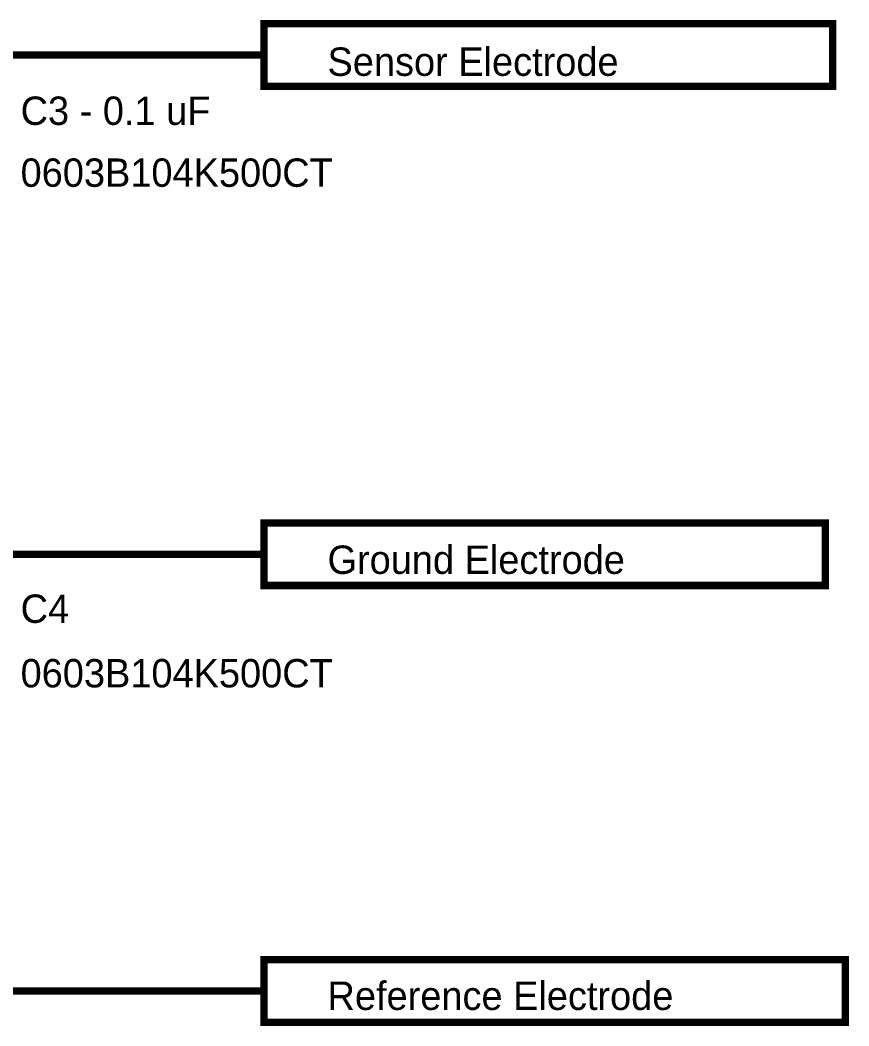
# Model space of a CAD drawing. Header units: inches. Extents: x 0 to 11.8, y 0 to 7.9.
# Drawn here: x 5.809 to 7.138, y 3.944 to 5.556 of the extents above; entities that cross this region are included whole.
import ezdxf

# ---------------------------------------------------------------- set-up
doc = ezdxf.new("R2010")
doc.units = ezdxf.units.IN
doc.header["$MEASUREMENT"] = 0
doc.layers.add('Sheet', color=255, linetype='Continuous')

msp = doc.modelspace()

# ---------------------------------------------------------------- linework, layer by layer
at = {"layer": 'Sheet'}
for points in [[(6.2002, 5.4498, 0.0118, 0.0118, 0), (6.2002, 5.5499, 0.0118, 0.0118, 0), (7.1118, 5.5499, 0.0118, 0.0118, 0), (7.1118, 5.4498, 0.0118, 0.0118, 0), (6.2002, 5.4498, 0.0118, 0.0118, 0)], [(6.2002, 5.5499, 0.0039, 0.0039, 0), (6.2002, 5.4498, 0.0039, 0.0039, 0), (7.1118, 5.4498, 0.0039, 0.0039, 0), (7.1118, 5.5499, 0.0039, 0.0039, 0), (6.2002, 5.5499, 0.0039, 0.0039, 0), (6.2002, 5.5499, 0.0039, 0.0039, 0)], [(6.2002, 4.6497, 0.0118, 0.0118, 0), (6.2002, 4.7497, 0.0118, 0.0118, 0), (7.1001, 4.7497, 0.0118, 0.0118, 0), (7.1001, 4.6497, 0.0118, 0.0118, 0), (6.2002, 4.6497, 0.0118, 0.0118, 0)], [(6.2002, 4.7497, 0.0039, 0.0039, 0), (6.2002, 4.6497, 0.0039, 0.0039, 0), (7.1001, 4.6497, 0.0039, 0.0039, 0), (7.1001, 4.7497, 0.0039, 0.0039, 0), (6.2002, 4.7497, 0.0039, 0.0039, 0), (6.2002, 4.7497, 0.0039, 0.0039, 0)], [(6.2002, 3.9499, 0.0118, 0.0118, 0), (6.2002, 4.0499, 0.0118, 0.0118, 0), (7.1319, 4.0499, 0.0118, 0.0118, 0), (7.1319, 3.9499, 0.0118, 0.0118, 0), (6.2002, 3.9499, 0.0118, 0.0118, 0)], [(6.2002, 4.0499, 0.0039, 0.0039, 0), (6.2002, 3.9499, 0.0039, 0.0039, 0), (7.1319, 3.9499, 0.0039, 0.0039, 0), (7.1319, 4.0499, 0.0039, 0.0039, 0), (6.2002, 4.0499, 0.0039, 0.0039, 0), (6.2002, 4.0499, 0.0039, 0.0039, 0)]]:
    msp.add_lwpolyline(points, format="xyseb", close=True, dxfattribs=at)
for points in [[(3.1001, 5.1997, 0.0118, 0.0118, 0), (3.1001, 5.4997, 0.0118, 0.0118, 0), (5.7001, 5.4997, 0.0118, 0.0118, 0), (6.2002, 5.4997, 0.0118, 0.0118, 0)], [(4.3001, 4.2998, 0.0118, 0.0118, 0), (4.3001, 4.6999, 0.0118, 0.0118, 0), (5.7001, 4.6999, 0.0118, 0.0118, 0), (6.2002, 4.6999, 0.0118, 0.0118, 0)], [(3.1001, 4.2998, 0.0118, 0.0118, 0), (3.1001, 3.9998, 0.0118, 0.0118, 0), (6.2002, 3.9998, 0.0118, 0.0118, 0)]]:
    msp.add_lwpolyline(points, format="xyseb", dxfattribs=at)

# ---------------------------------------------------------------- texts
for s, height, p in [('Sensor Electrode', 0.045484, (6.302, 5.4664)), ('C3 - 0.1 uF', 0.045484, (5.81, 5.3878)), ('0603B104K500CT', 0.045484, (5.81, 5.2886)), ('Ground Electrode', 0.045484, (6.302, 4.6683)), ('C4', 0.04548, (5.81, 4.5898)), ('0603B104K500CT', 0.045484, (5.81, 4.4864)), ('Reference Electrode', 0.045484, (6.302, 3.9695))]:
    msp.add_text(s, height=height, dxfattribs=at).set_placement(p)

doc.saveas('drawing.dxf')
